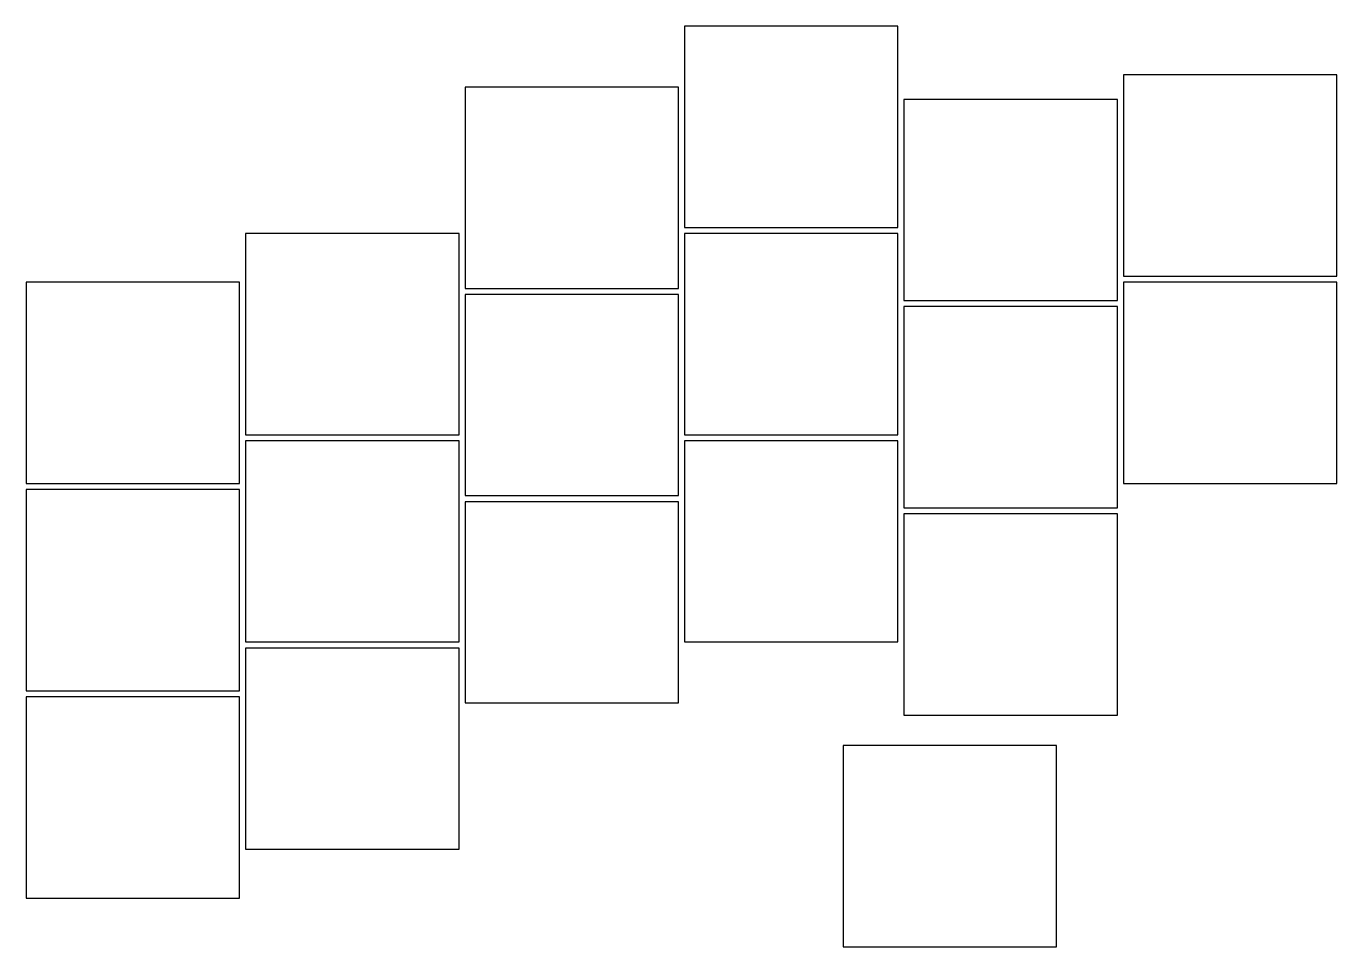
# Model space of a CAD drawing. Header units: millimetres. Extents: x 9 to 117, y -12 to 63.
import ezdxf

# ---------------------------------------------------------------- set-up
doc = ezdxf.new("R2010")
doc.units = ezdxf.units.MM

msp = doc.modelspace()

# ---------------------------------------------------------------- linework, layer by layer
for p, q in [((80.75, 63.25), (63.25, 63.25)), ((63.25, 63.25), (63.25, 46.75)), ((80.75, 46.75), (80.75, 63.25)), ((116.75, 59.25), (99.25, 59.25)), ((99.25, 59.25), (99.25, 42.75)), ((116.75, 42.75), (116.75, 59.25)), ((62.75, 58.25), (45.25, 58.25)), ((45.25, 58.25), (45.25, 41.75)), ((62.75, 41.75), (62.75, 58.25)), ((98.75, 57.25), (81.25, 57.25)), ((81.25, 57.25), (81.25, 40.75)), ((98.75, 40.75), (98.75, 57.25)), ((44.75, 46.25), (27.25, 46.25)), ((27.25, 46.25), (27.25, 29.75)), ((44.75, 29.75), (44.75, 46.25)), ((63.25, 46.75), (80.75, 46.75)), ((80.75, 46.25), (63.25, 46.25)), ((63.25, 46.25), (63.25, 29.75)), ((80.75, 29.75), (80.75, 46.25)), ((26.75, 42.25), (9.25, 42.25)), ((9.25, 42.25), (9.25, 25.75)), ((26.75, 25.75), (26.75, 42.25)), ((99.25, 42.75), (116.75, 42.75)), ((116.75, 42.25), (99.25, 42.25)), ((99.25, 42.25), (99.25, 25.75)), ((116.75, 25.75), (116.75, 42.25)), ((45.25, 41.75), (62.75, 41.75)), ((62.75, 41.25), (45.25, 41.25)), ((45.25, 41.25), (45.25, 24.75)), ((62.75, 24.75), (62.75, 41.25)), ((81.25, 40.75), (98.75, 40.75)), ((98.75, 40.25), (81.25, 40.25)), ((81.25, 40.25), (81.25, 23.75)), ((98.75, 23.75), (98.75, 40.25)), ((27.25, 29.75), (44.75, 29.75)), ((44.75, 29.25), (27.25, 29.25)), ((27.25, 29.25), (27.25, 12.75)), ((44.75, 12.75), (44.75, 29.25)), ((63.25, 29.75), (80.75, 29.75)), ((80.75, 29.25), (63.25, 29.25)), ((63.25, 29.25), (63.25, 12.75)), ((80.75, 12.75), (80.75, 29.25)), ((9.25, 25.75), (26.75, 25.75)), ((26.75, 25.25), (9.25, 25.25)), ((9.25, 25.25), (9.25, 8.75)), ((26.75, 8.75), (26.75, 25.25)), ((45.25, 24.75), (62.75, 24.75)), ((99.25, 25.75), (116.75, 25.75)), ((62.75, 24.25), (45.25, 24.25)), ((45.25, 24.25), (45.25, 7.75)), ((62.75, 7.75), (62.75, 24.25)), ((81.25, 23.75), (98.75, 23.75)), ((98.75, 23.25), (81.25, 23.25)), ((81.25, 23.25), (81.25, 6.75)), ((98.75, 6.75), (98.75, 23.25)), ((27.25, 12.75), (44.75, 12.75)), ((44.75, 12.25), (27.25, 12.25)), ((27.25, 12.25), (27.25, -4.25)), ((44.75, -4.25), (44.75, 12.25)), ((63.25, 12.75), (80.75, 12.75)), ((9.25, 8.75), (26.75, 8.75)), ((26.75, 8.25), (9.25, 8.25)), ((9.25, 8.25), (9.25, -8.25)), ((26.75, -8.25), (26.75, 8.25)), ((45.25, 7.75), (62.75, 7.75)), ((81.25, 6.75), (98.75, 6.75)), ((93.75, 4.25), (76.25, 4.25)), ((76.25, 4.25), (76.25, -12.25)), ((93.75, -12.25), (93.75, 4.25)), ((27.25, -4.25), (44.75, -4.25)), ((9.25, -8.25), (26.75, -8.25)), ((76.25, -12.25), (93.75, -12.25))]:
    msp.add_line(p, q)

doc.saveas('drawing.dxf')
